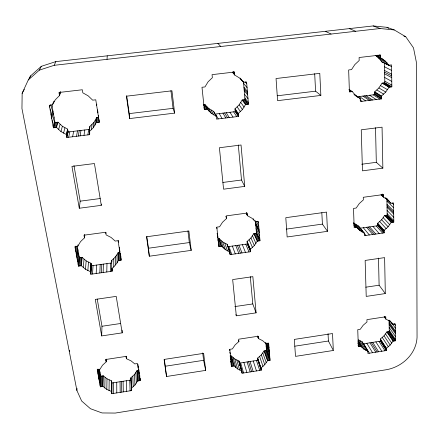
<?xml version="1.0" encoding="UTF-8"?>
<svg xmlns="http://www.w3.org/2000/svg" width="439" height="439" viewBox="0 0 439 439"><rect width="100%" height="100%" fill="white"/><g stroke="black" fill="none" stroke-linecap="round" stroke-linejoin="round"><path stroke-width="0.66" d="M113.372 393.454L113.394 382.77M90.412 271.675L85.451 269.239L81.33 265.721L78.46 266.122L79.344 257.808L82.142 257.419L86.159 260.87L90.999 263.263L90.412 271.675L90.862 274.243L112.088 271.247L111.671 268.69L113.75 266.967L113.761 258.686L117.015 254.686L118.195 252.42L119.584 252.227L119.715 260.36M112.088 271.247L112.104 268.673M111.49 391.802L111.49 380.794L106.995 378.786L103.275 375.828L100.657 376.228L100.339 386.825L103.017 386.408L106.825 389.415L111.424 391.451L111.819 393.695L131.651 390.578L131.541 388.905M111.621 392.576L111.682 381.903M111.758 393.344L111.813 382.66M111.819 393.695L111.874 383.006L111.49 380.794M111.671 268.69L111.731 260.371L113.761 258.686M111.879 269.969L111.885 268.684M112.022 270.847L112.033 268.92M109.042 390.562L109.163 379.916M110.436 271.483L110.529 263.104M22.153 93.26L21.95 108.521L76.891 390.485L81.649 401.01L90.461 408.72L102.051 412.951L115.221 413.066L386.808 369.649C402.464 366.664 416.232 353.845 417.05 337.399L416.32 61.97L413.489 47.846L405.768 36.777L394.255 29.934L386.984 27.322L373.199 25.934L55.835 61.608L41.365 66.305L30.609 75.87L28.277 79.958L22.153 93.26L24.326 89.386M106.825 389.415L106.995 378.786M106.024 360.644L106.046 359.3M106.161 361.445L106.2 359.42M100.339 386.825L97.233 369.709L99.944 369.298L102.523 365.215L106.227 361.813L106.276 359.107M104.806 388.027L105.025 377.419M106.792 271.993L106.973 263.603M103.017 386.408L103.275 375.828M102.6 386.474L102.869 375.888M101.678 386.616L101.969 376.031M105.914 233.575L105.947 232.313M100.756 386.759L101.069 376.168M100.097 385.502L100.427 374.928M122.135 330.128L122.19 332.861L101.683 335.923L101.98 326.259L97.238 299.069M99.565 382.578L99.905 372.058M103.149 272.509L103.417 264.102M98.791 378.308L99.11 369.166M99.038 379.647L99.39 369.177L100.657 376.228M98.55 376.969L98.824 369.155M97.48 371.059L97.551 369.128M101.491 272.745L101.804 264.327M98.018 374.023L98.182 369.484M99.834 272.976L100.185 264.552M101.283 205.342L94.429 163.538L71.941 166.386L79.283 208.245L101.283 205.342L101.343 204.069M96.179 273.492L96.624 265.052M107.039 59.342L107.237 55.83M92.525 274.007L93.057 265.551M90.791 273.843L91.367 265.386M90.862 274.243L91.438 265.776L90.999 263.263M90.483 272.076L91.065 263.658M90.637 272.959L91.219 264.519M87.844 270.605L88.491 262.209M66.349 134.515L60.972 131.579L56.483 127.425L53.393 127.798L55.001 122.547L58.008 122.185L62.376 126.245L67.606 129.115L66.349 134.515L66.865 137.467L89.699 134.669L89.216 131.722L93.364 127.639L96.262 122.607L99.318 122.24L99.412 120.972M98.841 122.3L99.044 119.759M76.891 390.485L77.055 388.477M85.451 269.239L86.159 260.87M98.435 116.675L98.539 115.441M97.787 122.426L98.221 117.345L96.734 117.526L93.913 122.426L89.869 126.416L89.216 131.722M97.826 112.834L97.935 111.621M83.273 267.609L84.036 259.268M96.739 122.552L97.2 117.471M96.262 122.607L96.734 117.526M97.551 111.083L97.661 109.882M78.46 266.122L74.921 246.586L77.824 246.191L80.54 241.626L84.48 237.856L84.787 234.64M94.983 125.225L95.488 120.077M81.33 265.721L82.142 257.419M84.244 236.522L84.37 235.244M84.403 237.439L84.656 234.87M96.662 105.459L96.794 104.125M80.886 265.787L81.709 257.479M79.898 265.924L80.743 257.611M78.91 266.061L79.783 257.748M69.324 351.65L69.466 350.311M93.364 127.639L93.913 122.426M78.186 264.613L79.08 256.327M77.582 261.276L78.493 253.062M76.979 257.929L77.901 249.78M77.824 246.191L77.972 244.874M76.699 256.409L77.632 248.287M91.433 129.812L92.031 124.55M76.424 254.878L77.363 246.789L79.344 257.808M89.622 134.208L89.781 132.863M75.815 251.509L76.452 246.164M89.293 132.183L89.869 126.416M75.201 248.128L75.442 246.142M79.283 208.245L80.172 201.166L73.972 165.607M87.921 134.883L88.607 129.5M84.003 135.366L84.793 129.966M80.085 135.843L80.979 130.427M78.301 136.063L79.239 130.641M76.512 136.282L77.505 130.849M72.589 136.765L73.681 131.316M68.654 137.248L69.85 131.782M66.783 137.006L68.034 131.546M66.865 137.467L68.111 131.996L67.606 129.115M66.607 135.991L67.858 130.559M66.432 134.976L67.688 129.565M63.567 133.209L64.901 127.842M60.972 131.579L62.376 126.245M58.601 129.642L60.066 124.352M56.483 127.425L58.008 122.185M56 127.486L57.542 122.245M54.935 127.612L56.505 122.366M53.876 127.744L55.473 122.492M53.075 126.059L54.694 120.851M52.378 122.218L54.019 117.103M53.393 127.798L49.311 105.289L52.439 104.921L55.314 99.763L59.512 95.554L60.769 91.735M51.681 118.365L53.344 113.339M59.43 95.071L60.478 91.899M59.243 94.017L59.874 92.124M51.363 116.604L53.037 111.627M51.045 114.848L52.724 109.909M53.695 102.238L54.101 101.085M52.439 104.921L53.47 101.985M50.342 110.963L52.043 106.123M49.634 107.067L50.496 104.691M28.277 79.958L39.329 70.136L54.206 65.301L55.835 61.608M29.473 78.34L30.609 75.87M113.75 266.967L117.087 262.873L118.3 260.557L118.195 252.42M39.329 70.136L41.365 66.305M238.47 116.434L235.277 111.627L235.019 108.784L239.134 104.855L242.147 100.021L245.006 99.675L248.469 104.186L245.533 104.537L242.438 109.498L238.207 113.525L238.47 116.434L216.526 119.123L216.235 116.209L213.601 111.385L208.799 108.526L204.903 104.504L203.455 104.674L205.831 109.344M131.651 390.578L130.888 377.781L134.471 374.522L137.001 370.609L138.301 370.406L138.867 380.816M131.283 388.334L134.949 385.014L137.539 381.019L137.001 370.609M250.603 251.717L247.327 243.969L247.102 241.477L250.96 237.938L253.797 233.625L256.469 233.252L259.987 240.764L257.249 241.148L254.34 245.555L250.378 249.176L250.603 251.717L230.151 254.598L229.723 253.396M391.851 86.823L389.031 87.169L385.749 92.058L381.447 96.026L381.502 98.907L374.763 94.632L374.703 91.817L378.884 87.948L382.073 83.169L384.827 82.839L391.851 86.823L391.539 64.895L388.685 65.23L381.661 61.756L380.097 59.572L376.168 56.016C381.008 58.03 385.996 60.478 388.685 65.23M261.232 370.209L257.912 360.254L257.715 358.059L261.353 354.838L264.031 350.959L266.539 350.574L270.067 360.337L267.505 360.737L264.761 364.688L261.035 367.975L261.232 370.209L242.081 373.216L240.418 367.218M384.13 232.889L377.754 225.723L377.699 223.253L381.623 219.758L384.608 215.489L387.187 215.132L393.81 222.068L391.171 222.436L388.103 226.798L384.081 230.371L384.13 232.889L364.408 235.672L364.332 233.147L358.405 225.948L353.422 222.765M386.43 350.525L380.388 341.169L380.339 338.99L384.026 335.808L386.841 331.966L389.267 331.588L395.528 340.757L393.053 341.141L390.167 345.059L386.386 348.303L386.43 350.525L367.92 353.433L367.855 351.211L362.202 341.811L358.345 339.791L363.92 349.164L367.855 351.211M270.067 360.337L268.635 343.358L266.05 343.759L262.659 340.675L258.395 338.546L258.187 336.236L238.662 339.21L238.893 341.526L235.128 344.895L232.39 348.934L229.773 349.334L231.578 366.345L234.168 365.939L237.598 368.941L241.856 370.982L242.081 373.216M111.874 383.006L131.25 379.987M239.678 363.097L257.912 360.254M362.746 343.918L380.388 341.169M137.539 381.019L140.195 380.608L140.046 378.006M166.535 376.497L205.693 370.384L203.641 353.351L164.093 359.431L166.535 376.497L164.373 359.525M333.338 350.465L295.507 356.369L294.317 339.413L332.51 333.541L333.338 350.465L328.416 341.004L328.037 333.689M363.92 349.164L360.842 346.168L358.339 346.558L357.747 329.656L360.271 329.272L363.157 325.272L366.982 321.946L366.916 319.647L385.771 316.766L385.815 319.065L389.75 321.194L392.784 324.273L395.287 323.889L395.528 340.757M165.333 366.23L203.608 360.309L205.693 370.384M241.856 370.982L238.964 360.973L234.799 358.959L231.435 356.002L230.173 356.199L232.873 366.142M294.778 346.206L328.416 341.004M236.308 315.811L256.091 312.859L252.842 276.652L232.665 279.566L236.308 315.811L235.902 314.527M385.316 293.559L366.219 296.407L365.144 260.437L384.613 257.622L385.316 293.559L379.109 285.218L378.495 258.105M101.98 326.259L120.665 323.494M234.794 306.592L252.787 303.931L256.091 312.859M365.775 287.194L379.109 285.218M149.32 256.222L148.464 248.227L189.335 242.558L191.206 250.373L149.32 256.222L146.538 236.769L188.863 230.969L191.206 250.373M230.151 254.598L229.893 252.057L227.106 244.271L222.644 241.878L219.034 238.443L218.611 238.503L221.207 246.18M286.327 229.114L322.413 224.109L327.51 231.331L287.144 236.972L285.794 217.684L326.567 212.097L327.51 231.331M118.3 260.557L121.137 260.162L121.109 258.807M218.446 245.225L218.869 246.509L221.635 246.12L225.328 249.626L229.893 252.057M91.438 265.776L111.605 262.956M227.879 246.691L247.327 243.969M359.991 228.209L377.754 225.723M246.284 213.349L247.371 215.686L251.948 218.227L255.591 221.827L258.357 221.448L259.987 240.764M385.195 197.665L390.869 203.284L393.536 202.917L393.81 222.068M244.742 186.388L223.572 189.187L219.401 147.74L241.033 145.002L244.742 186.388L241.499 180.006L238.306 144.936M382.863 168.148L362.471 170.842L361.248 129.801L382.056 127.173L382.863 168.148L376.311 162.326L375.521 127.683M80.172 201.166L100.273 198.532M222.847 182.454L241.499 180.006M361.709 164.241L376.311 162.326M68.111 131.996L89.765 129.357M235.277 111.627L215.565 114.03L218.243 118.914M356.973 96.799L374.763 94.632M381.502 98.907L360.403 101.491L360.315 98.61L354.086 94.319L354.097 94.764M129.626 118.568L129.22 113.613L173.065 108.334L174.634 113.119L129.626 118.568L126.421 96.19L171.945 90.813L174.634 113.119M277.481 95.762L315.586 91.175L320.86 95.422L319.784 73.362L276.049 78.526L277.596 100.657L320.86 95.422M216.235 116.209L211.307 113.284L207.312 109.168L204.344 109.525L201.984 87.268L204.986 86.917L208.075 81.824L212.361 77.681L212.053 74.646L234.486 72.034L234.755 75.064L239.694 78.115L243.629 82.351L246.597 82L248.469 104.186M360.315 98.61L355.815 95.702L352.281 91.614L349.422 91.96L348.654 69.955L351.54 69.614L354.816 64.599L359.179 60.516L359.091 57.514L380.646 55.001L380.701 57.997L383.071 59.358M381.661 61.756L389.13 65.181M54.206 65.301L380.125 28.519L394.255 29.934M403.885 36.08L405.768 36.777M373.199 25.934L380.125 28.519M106.227 361.813L105.815 359.481L126.048 356.391L126.427 358.723L131.041 360.847L134.811 363.936L137.489 363.519L140.195 380.608M349.362 28.617L355.672 31.279M379.51 54.93L380.651 55.473M377.82 55.138L380.673 56.505M376.13 55.336L380.695 57.531M325.37 31.312L331.055 34.055M375.564 55.523L380.701 57.997M378.259 57.652L385.206 61.032M380.097 59.572L387.088 62.996M390.869 203.284L387.626 199.701L383.428 197.171L383.379 194.559L363.262 197.287L363.338 199.904L359.267 203.575L356.194 208.037L353.505 208.404L354.174 227.605L356.841 227.232L360.134 230.716L364.332 233.147M391.561 66.624L384.476 63.117L384.827 82.839M384.542 66.821L391.615 70.421M384.608 70.514L391.67 74.202M384.641 72.188L391.698 75.92M384.668 73.862L391.72 77.632M384.734 77.527L391.775 81.385M384.8 81.182L391.829 85.128M384.399 82.889L391.412 86.878M383.45 83.004L390.441 86.993M382.506 83.119L389.47 87.114M382.073 83.169L389.031 87.169M380.618 85.66L387.527 89.715M386.984 27.322L388.674 28.321M378.884 87.948L385.749 92.058M376.903 90.011L383.713 94.171M374.703 91.817L381.447 96.026M374.714 92.256L381.458 96.476M374.736 93.227L381.475 97.469M374.758 94.193L381.496 98.457M373.161 94.829L379.861 99.11M369.627 95.258L376.239 99.554M366.093 95.686L372.618 99.999M364.485 95.883L370.966 100.196M362.877 96.081L369.32 100.399M348.978 89.364L352.281 91.614M359.338 96.514L365.687 100.844M349.087 89.792L351.831 91.669M349.208 90.659L350.854 91.789M354.701 94.934L355.815 95.702M355.151 95.378L357.955 97.315M359.964 99.84L362.054 101.288M392.126 203.016L393.558 204.426M382.462 194.054L383.384 194.965M386.079 198.077L389.393 201.353M386.221 198.313L387.626 199.701M382.018 194.493L383.401 195.865M381.107 194.466L383.423 196.765M381.118 194.872L383.428 197.171M386.935 201.095L393.602 207.74M386.995 204.333L393.651 211.044M387.022 205.798L393.673 212.542M387.05 207.263L393.695 214.034M387.105 210.479L393.745 217.316M387.16 213.678L393.788 220.587M386.786 215.187L393.399 222.129M385.897 215.313L392.493 222.255M385.014 215.434L391.588 222.381M384.608 215.489L391.171 222.436M383.242 217.706L389.766 224.702M381.623 219.758L388.103 226.798M217.898 43.39L220.735 46.507M379.762 221.613L386.199 228.697M377.699 223.253L384.081 230.371M377.71 223.638L384.087 230.766M377.727 224.488L384.103 231.633M377.749 225.333L384.12 232.494M376.25 225.931L382.589 233.104M372.947 226.392L379.208 233.581M245.022 81.742L246.745 83.75M369.638 226.859L375.822 234.058M368.134 227.067L374.28 234.278M366.625 227.276L372.738 234.497M240.133 78.131L241.801 80.101M240.259 78.362L243.629 82.351M233.74 71.568L234.525 72.506M243.618 83.476L247.069 87.591M233.043 71.656L234.618 73.549M363.311 227.742L369.347 234.975M232.741 72.21L234.711 74.592M232.39 72.199L234.755 75.064M365.95 235.452L358.405 225.948M243.941 87.213L247.393 91.416M356.248 224.889L362.131 232.077M354.289 223.561L360.134 230.716M353.538 223.182L358.361 229.098M244.084 88.903L247.541 93.15M353.543 223.742L356.424 227.292M353.867 225.394L355.508 227.418M244.227 90.593L247.684 94.884M244.545 94.303L248.008 98.682M244.863 97.996L248.326 102.468M244.561 99.73L248.013 104.241M243.579 99.845L247.003 104.361M242.591 99.966L245.994 104.482M242.147 100.021L245.533 104.537M240.791 102.539L244.139 107.121M239.134 104.855L242.438 109.498M394.123 323.548L395.303 325.217M392.395 323.104L393.179 324.212M392.005 323.159L392.784 324.273M390.227 320.865L395.347 328.136M388.976 320.091L389.75 321.194M389.097 322.045L395.391 331.039M385.025 316.821L385.793 317.918M384.273 316.508L385.81 318.709M389.119 323.34L395.407 332.361M384.284 316.865L385.815 319.065M389.141 324.635L395.429 333.678M237.203 106.951L240.451 111.643M389.19 327.478L395.468 336.565M389.239 330.304L395.512 339.451M388.888 331.648L395.144 340.818M388.054 331.78L394.293 340.949M387.22 331.906L393.443 341.081M386.841 331.966L393.053 341.141M235.019 108.784L238.207 113.525M235.057 109.229L238.245 113.981M385.557 333.958L391.736 343.172M235.145 110.205L238.339 114.98M235.233 111.182L238.426 115.984M384.026 335.808L390.167 345.059M382.281 337.492L388.378 346.777M233.608 111.83L236.758 116.648M380.339 338.99L386.386 348.303M380.344 339.331L386.397 348.648M380.361 340.082L386.408 349.411M380.383 340.829L386.424 350.179M378.978 341.388L384.987 350.75M375.866 341.877L381.815 351.249M229.943 112.28L232.994 117.109M372.755 342.36L378.632 351.749M371.345 342.579L377.189 351.974M369.929 342.799L375.74 352.204M226.266 112.724L229.229 117.57M366.812 343.287L372.557 352.704M363.695 343.77L369.375 353.203M224.598 112.927L227.512 117.778M362.548 342.705L367.866 351.557M360.183 340.922L365.797 350.317M358.103 340.763L362.263 347.776M358.081 341.504L360.842 346.168M222.93 113.13L225.8 117.987M358.037 342.146L360.452 346.228M357.873 343.446L359.59 346.366M358.048 345.334L358.734 346.497M219.248 113.58L222.024 118.453M216.279 116.664L213.601 111.385M211.099 110.112L213.672 114.908M208.799 108.526L211.307 113.284M206.72 106.65L209.178 111.363M204.903 104.504L207.312 109.168M204.448 104.559L206.851 109.223M203.926 107.714L204.81 109.47M257.605 221.185L258.483 222.968M256.425 221.503L258.769 226.31M255.015 220.636L255.591 221.827M255.536 222.359L259.048 229.641M253.33 218.721L253.901 219.906M255.663 223.835L259.175 231.155M255.789 225.317L259.301 232.659M256.069 228.554L259.581 235.973M256.343 231.787L259.861 239.271M246.438 212.624L247.256 214.369M256.052 233.312L259.559 240.824M246.246 212.942L247.333 215.275M255.136 233.438L258.615 240.956M254.214 233.564L257.677 241.088M253.797 233.625L257.249 241.148M252.518 235.864L255.937 243.436M250.96 237.938L254.34 245.555M249.149 239.82L252.474 247.481M247.102 241.477L250.378 249.176M247.135 241.867L250.411 249.577M247.212 242.723L250.488 250.449M247.289 243.579L250.57 251.322M245.769 244.183L249.012 251.942M242.344 244.666L245.5 252.436M238.915 245.143L241.988 252.93M237.356 245.363L240.391 253.155M225.794 216.339L226.48 218.112M235.792 245.582L238.794 253.38M232.357 246.059L235.277 253.879M268.042 342.799L268.75 344.697M267.581 343.819L268.997 347.633M266.654 343.528L269.244 350.558M266.061 342.914L269.354 351.886M265.584 342.491L269.464 353.214M266.182 346.431L269.711 356.122M266.424 349.279L269.958 359.02M228.922 246.542L231.754 254.373M266.144 350.635L269.667 360.397M265.282 350.766L268.783 360.534M229.937 252.458L227.106 244.271M228.088 247.92L230.025 253.33M264.421 350.898L267.905 360.677M264.031 350.959L267.505 360.737M257.847 336.142L258.291 337.393M257.698 336.307L258.362 338.184M224.779 243.211L227.517 250.982M257.512 336.038L258.395 338.546M262.824 352.972L266.264 362.784M222.644 241.878L225.328 249.626M261.353 354.838L264.761 364.688M216.559 227.446L216.981 228.664M220.718 240.281L223.358 247.997M259.641 356.545L263.005 366.428M219.034 238.443L221.635 246.12M217.058 233.493L217.689 235.359M217.431 235.622L217.848 236.873M217.59 237.131L218.007 238.382M217.898 239.271L220.252 246.317M257.715 358.059L261.062 368.321M257.814 359.157L261.134 369.089M257.885 359.909L261.205 369.857M217.942 240.435L218.364 241.702M218.452 243.886L219.302 246.449M256.453 360.479L259.74 370.439M253.243 360.979L256.453 370.96M250.027 361.484L253.166 371.476M248.562 361.709L251.668 371.712M247.102 361.939L250.175 371.948M238.509 340.263L238.893 341.526M243.875 362.438L246.877 372.464M240.654 362.943L243.579 372.98M238.997 361.319L241.889 371.334M239.074 362.071L241.971 372.102M239.513 364.085L240.056 365.967M236.791 360.09L239.639 370.088M234.799 358.959L237.598 368.941M233.005 357.587L235.765 367.553M229.564 349.384L229.915 350.673M231.435 356.002L234.168 365.939M231.04 356.062L233.762 366.005M229.877 352.319L230.228 353.614M230.184 355.244L230.541 356.55M230.288 357.242L230.821 359.206M230.777 360.803L231.133 362.12M230.645 361.308L231.984 366.28M231.084 363.701L231.441 365.029M231.079 364.48L231.578 366.345M51.818 104.855L55.001 122.547M59.512 95.554L58.974 92.481L82.334 89.759L82.839 92.827L88.239 95.894L92.678 100.169L95.768 99.807L99.318 122.24M84.48 237.856L84.014 235.189L105.695 232.247L106.128 234.909L111.105 237.45L115.183 241.071L118.053 240.676L121.137 260.162M101.683 335.923L95.279 299.409L116.209 296.385L122.19 332.861M111.731 260.371L111.934 261.628M130.888 377.781L131.069 378.884M126.668 95.74L129.22 113.613M146.774 236.401L148.464 248.227M170.919 90.648L173.065 108.334M187.936 231.024L189.335 242.558M202.714 352.945L203.608 360.309M218.869 246.509L216.817 227.139L219.61 226.754L222.513 222.244L226.524 218.523L226.255 215.884L247.135 213.052L247.371 215.686M238.964 360.973L239.151 362.828M250.296 276.608L252.787 303.931M243.458 81.605L245.006 99.675M255.421 221.053L256.469 233.252M265.935 343.572L266.539 350.574M139.761 375.394L139.838 376.689M139.909 377.984L139.986 379.285M139.3 372.223L139.377 373.787M139.448 374.824L139.778 380.673M138.845 369.589L138.954 371.515M138.735 370.055L138.85 372.107M138.411 366.68L138.488 368.041M137.989 364.43L138.17 367.822M137.407 370.549L137.956 380.953M314.686 73.681L315.586 91.175M321.825 212.674L322.413 224.109M135.876 372.64L136.386 383.088M134.471 374.522L134.949 385.014M132.803 376.245L133.237 386.77M131.266 381.628L131.47 386.924M130.948 378.127L131.464 389.459M129.741 380.223L130.103 390.825M362.202 341.811L362.213 342.151M126.333 357.022L126.427 358.723M126.202 356.221L126.234 357.56M126.416 380.739L126.701 391.358M120.846 255.953L120.901 258.653M120.615 256.162L120.692 260.223M123.09 381.261L123.299 391.895M120.335 253.319L120.374 255.328M386.891 198.499L387.187 215.132M389.064 320.333L389.267 331.588M119.82 250.664L119.847 251.991M119.562 247.826L119.606 250.471M121.576 381.496L121.751 392.137M119.342 247.629L119.364 248.946M118.629 252.359L118.739 260.497M118.272 240.276L118.3 242.213M120.061 381.732L120.198 392.378M117.015 254.686L117.087 262.873M116.73 382.248L116.79 392.916M115.528 256.782L115.561 265.019"/></g></svg>
